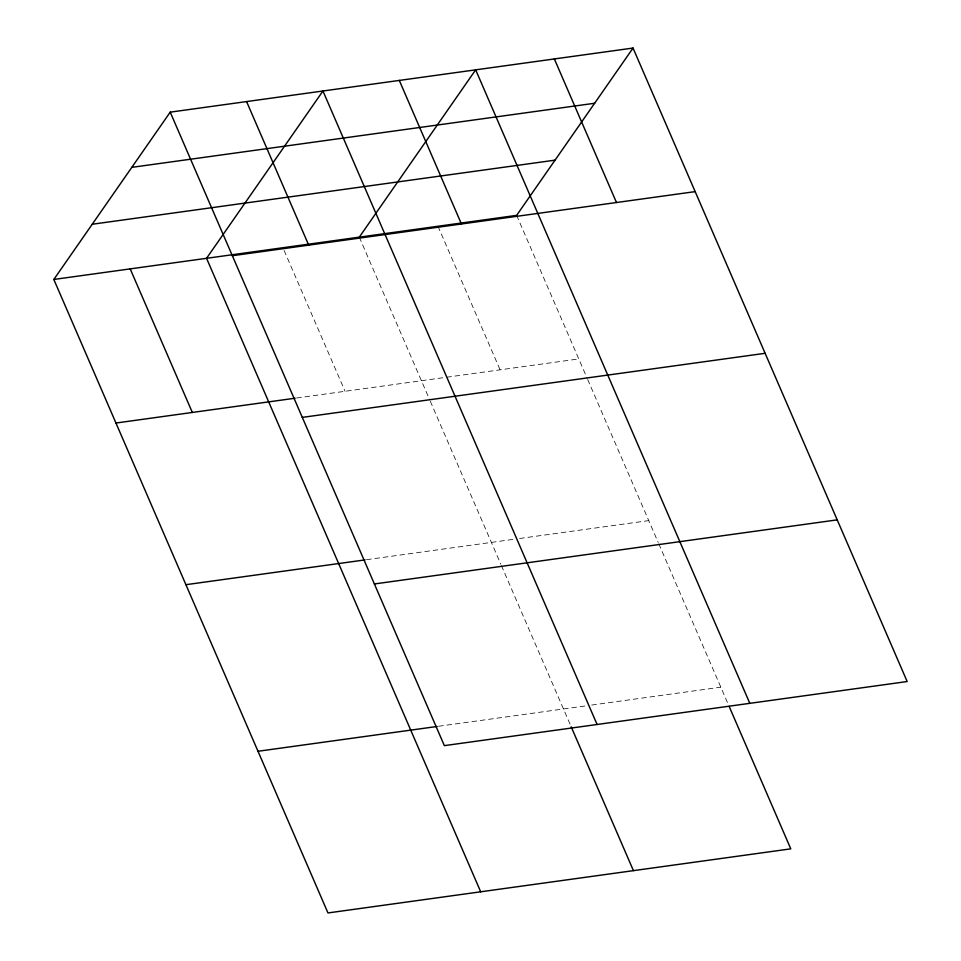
<?xml version="1.0" encoding="UTF-8"?>
<svg xmlns="http://www.w3.org/2000/svg" width="961" height="961" viewBox="0 0 961 961"><rect width="100%" height="100%" fill="white"/><g stroke="black" fill="none" stroke-linecap="round" stroke-linejoin="round"><path stroke-width="0.72" stroke-dasharray="4.8 3.6" d="M296.589 398.01L445.171 377.433M446.661 377.229L578.774 358.933M366.549 559.686L513.654 539.313M519.589 538.496L648.747 520.61M438.636 726.264L585.73 705.891M591.676 705.062L720.822 687.175M516.646 215.36L587.075 378.117M587.676 379.487L658.201 542.448M658.79 543.818L727.945 703.62M437.976 226.255L500.104 369.829M359.294 237.151L429.723 399.908M430.312 401.278L500.837 564.239M501.426 565.609L570.582 725.411M284.108 250.461L345.059 391.295"/><path stroke-width="1.44" d="M729.123 706.359L790.783 848.851L327.965 912.95L53.828 279.459L170.217 112.149L633.035 48.05L907.172 681.541L444.354 745.64L170.217 112.149M359.294 237.151L475.671 69.841L749.808 703.332M633.035 48.05L516.646 215.36L53.828 279.459M131.801 167.358L594.631 103.259M92.232 224.249L555.062 160.151M232.346 255.722L695.163 191.623M115.957 423.032L295.123 398.214M302.307 417.386L765.124 353.3M185.917 584.696L365.084 559.891M374.382 583.964L837.211 519.865M258.004 751.274L437.171 726.468M554.353 58.945L616.481 202.519M399.308 80.424L461.436 223.985M597.081 724.486L322.944 90.995L206.555 258.305L480.692 891.796M571.17 726.78L633.431 870.642M246.581 101.566L308.709 245.139M130.191 268.876L192.32 412.449"/></g></svg>
